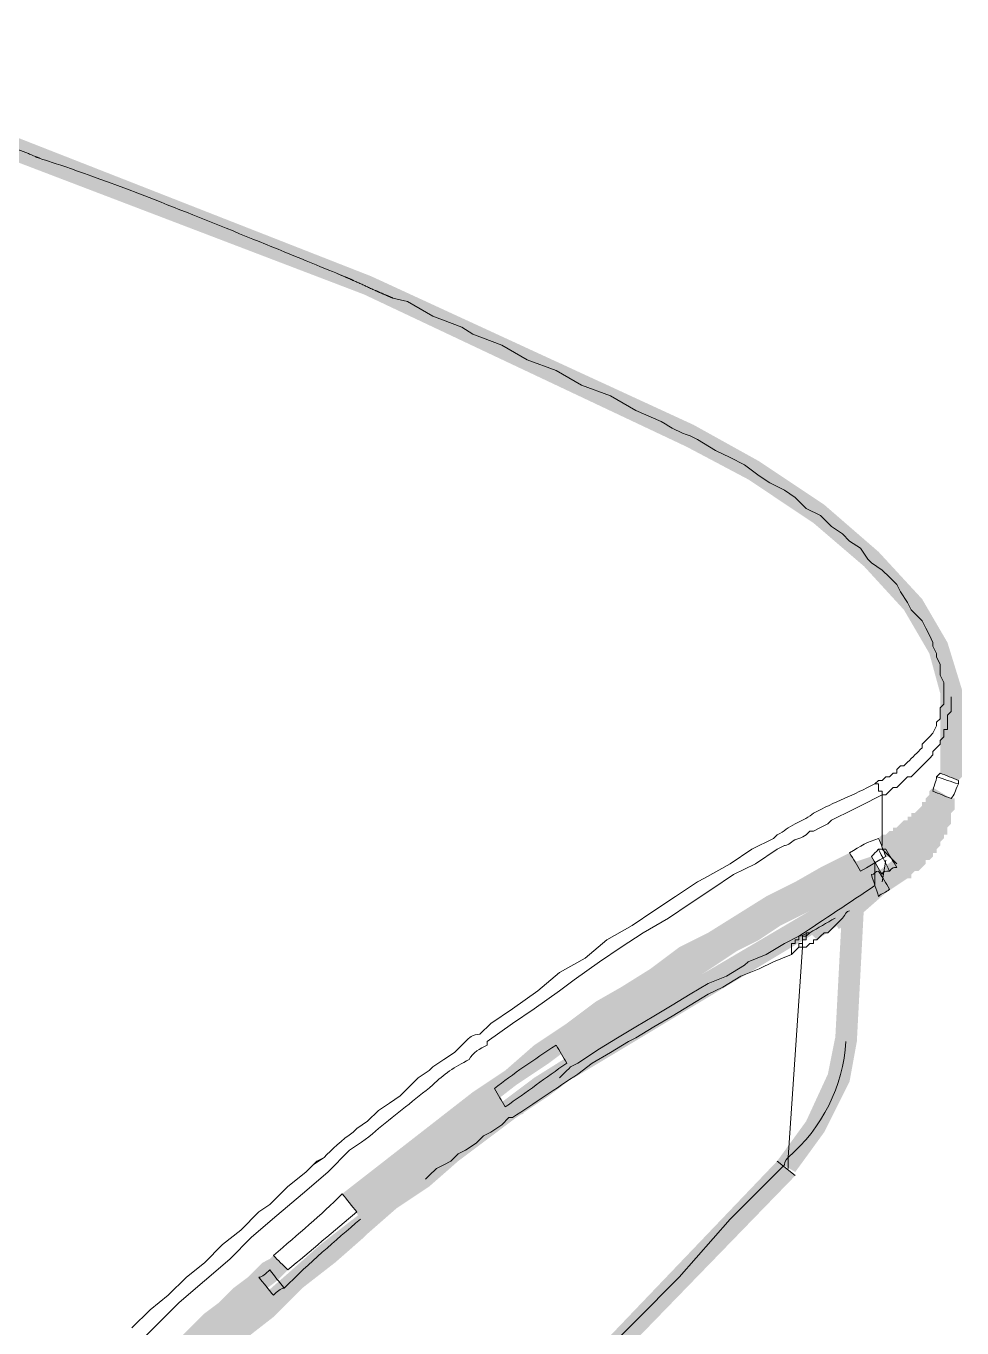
# Model space of a CAD drawing. Header units: millimetres. Extents: x -71336 to -35435, y -26189 to 22712.
# Drawn here: x -41032.09 to -41026.57, y -5450.41 to -5442.74 of the extents above; entities that cross this region are included whole.
import ezdxf
from ezdxf.enums import TextEntityAlignment as Align

# ---------------------------------------------------------------- set-up
doc = ezdxf.new("R2010")
doc.units = ezdxf.units.MM
doc.layers.add('SC - Equipment', color=7, linetype='Continuous', lineweight=13)
doc.styles.get("Standard").update_dxf_attribs({"font": 'arial.ttf', "height": 35})

# ---------------------------------------------------------------- blocks, each defined once
blk = doc.blocks.new('BARCO CLICKSHARE BUTTON WITH TEXT - SCHEMATIC')
at = {"layer": 'SC - Equipment', "lineweight": 0, "transparency": 33554687}
for points in [[(13.4496, -3.5652), (11.5496, -2.6686), (9.4788, -1.8787), (7.408, -1.1955), (7.4507, -1.0888), (9.5215, -1.7506), (11.5923, -2.5618), (13.4923, -3.4371)], [(14.9441, -5.0383), (14.9441, -5.0169), (14.88, -4.7821), (14.7306, -4.5259), (14.4957, -4.2697), (14.1969, -4.0136), (13.8126, -3.7574), (13.4497, -3.5652), (13.4923, -3.4371), (13.8766, -3.6506), (14.2609, -3.9068), (14.5811, -4.1843), (14.8373, -4.4619), (14.9868, -4.7181), (15.0722, -4.9956), (15.0722, -5.0383)], [(15.0721, -5.3372), (15.0721, -5.3585), (15.0721, -5.3585), (15.0721, -5.3799), (15.0721, -5.3799), (15.0721, -5.3799), (15.0721, -5.3799), (15.0721, -5.4012), (15.0721, -5.4012), (15.0721, -5.4226), (15.0721, -5.4226), (15.0721, -5.4226), (15.0721, -5.4226), (15.0721, -5.4439), (15.0721, -5.4439), (15.0721, -5.4653), (15.0721, -5.4653), (15.0721, -5.4866), (15.0721, -5.4866), (15.0721, -5.508), (15.0721, -5.508), (15.0508, -5.5293), (14.9441, -5.4866), (14.9441, -5.4653), (14.9441, -5.4653), (14.9441, -5.4439), (14.9441, -5.4226), (14.9441, -5.4226), (14.9441, -5.4012), (14.9441, -5.3799), (14.9441, -5.3799), (14.9441, -5.3799), (14.9441, -5.3585), (14.9441, -5.3372)], [(15.0081, -5.6361), (15.0081, -5.6574), (15.0081, -5.6574), (14.9868, -5.6788), (14.9868, -5.6788), (14.9868, -5.7001), (14.9868, -5.7001), (14.9654, -5.7001), (14.9654, -5.7215), (14.9654, -5.7215), (14.9654, -5.7215), (14.9441, -5.7428), (14.9441, -5.7428), (14.9227, -5.7642), (14.9227, -5.7642), (14.9227, -5.7855), (14.9227, -5.7855), (14.9014, -5.7855), (14.9014, -5.7855), (14.88, -5.8069), (14.88, -5.8069), (14.8587, -5.8282), (14.8587, -5.8282), (14.8587, -5.8282), (14.8587, -5.8282), (14.8373, -5.8495), (14.8373, -5.8495), (14.816, -5.8709), (14.816, -5.8709), (14.7946, -5.8709), (14.7946, -5.8709), (14.7946, -5.8922), (14.7946, -5.8922), (14.7733, -5.9136), (14.7733, -5.9136), (14.7519, -5.9136), (14.7519, -5.9136), (14.7306, -5.9349), (14.7306, -5.9349), (14.7092, -5.9349), (14.7092, -5.9349), (14.6665, -5.9563), (14.6665, -5.9563), (14.6452, -5.9776), (14.6452, -5.9776), (14.6238, -5.9776), (14.5811, -5.8709), (14.6025, -5.8495), (14.6238, -5.8495), (14.6452, -5.8282), (14.6665, -5.8282), (14.6665, -5.8069), (14.6879, -5.8069), (14.7092, -5.7855), (14.7306, -5.7642), (14.7519, -5.7642), (14.7519, -5.7428), (14.7733, -5.7428), (14.7733, -5.7215), (14.7946, -5.7215), (14.816, -5.7001), (14.816, -5.7001), (14.8373, -5.6788), (14.8373, -5.6574), (14.8587, -5.6574), (14.8587, -5.6361), (14.88, -5.6147), (14.88, -5.6147), (14.88, -5.5934), (14.9014, -5.572)], [(14.6238, -5.9136), (14.6452, -5.9136), (14.6665, -5.8922), (14.6665, -5.8922), (14.6879, -5.8709), (14.7092, -5.8709), (14.7306, -5.8495), (14.7306, -5.8282), (14.7519, -5.8282), (14.7733, -5.8069), (14.7733, -5.8069), (14.7946, -5.7855), (14.7946, -5.7642), (14.7946, -5.7642), (14.816, -5.7642), (14.816, -5.7428), (14.8373, -5.7215), (14.8373, -5.7215), (14.8587, -5.7001), (14.8587, -5.7001), (14.8587, -5.6788), (14.8587, -5.6788), (14.88, -5.6574), (14.88, -5.6361), (14.88, -5.6361), (14.88, -5.6147), (14.9014, -5.5934), (15.0081, -5.6361), (15.0081, -5.6574), (15.0081, -5.6574), (15.0081, -5.6788), (15.0081, -5.6788), (14.9867, -5.6788), (14.9867, -5.7001), (14.9867, -5.7001), (14.9867, -5.7001), (14.9867, -5.7215), (14.9867, -5.7215), (14.9654, -5.7428), (14.9654, -5.7428), (14.9654, -5.7428), (14.9654, -5.7428), (14.9654, -5.7642), (14.9654, -5.7642), (14.9441, -5.7855), (14.9441, -5.7855), (14.9441, -5.8069), (14.9441, -5.8069), (14.9227, -5.8282), (14.9227, -5.8282), (14.9227, -5.8282), (14.9227, -5.8282), (14.9014, -5.8495), (14.9014, -5.8495), (14.9014, -5.8495), (14.9014, -5.8495), (14.88, -5.8709), (14.88, -5.8709), (14.8587, -5.8922), (14.8587, -5.8922), (14.8587, -5.8922), (14.8587, -5.9136), (14.8373, -5.9136), (14.8373, -5.9136), (14.816, -5.9349), (14.816, -5.9349), (14.7946, -5.9563), (14.7946, -5.9563), (14.7946, -5.9563), (14.7946, -5.9563), (14.7733, -5.9776), (14.7733, -5.9776), (14.7519, -5.999), (14.7519, -5.999), (14.7306, -5.999), (14.7306, -5.999), (14.7092, -6.0203), (14.7092, -6.0203), (14.6879, -6.0417)], [(15.0295, -5.6361), (15.0295, -5.6361), (15.0295, -5.6361), (15.0295, -5.6574), (15.0295, -5.6574), (15.0295, -5.6788), (15.0295, -5.6788), (15.0295, -5.7001), (15.0295, -5.7001), (15.0295, -5.7001), (15.0295, -5.7001), (15.0081, -5.7215), (15.0081, -5.7215), (15.0081, -5.7428), (15.0081, -5.7428), (15.0081, -5.7642), (15.0081, -5.7642), (15.0081, -5.7855), (15.0081, -5.7855), (14.9868, -5.8069), (14.9868, -5.8069), (14.9868, -5.8282), (14.9868, -5.8282), (14.9868, -5.8282), (14.9868, -5.8495), (14.9654, -5.8495), (14.9654, -5.8495), (14.9654, -5.8709), (14.9654, -5.8709), (14.9441, -5.8922), (14.9441, -5.8922), (14.9441, -5.8922), (14.9441, -5.8922), (14.9441, -5.9136), (14.9441, -5.9136), (14.9227, -5.9349), (14.9227, -5.9349), (14.9227, -5.9349), (14.9227, -5.9563), (14.9014, -5.9563), (14.9014, -5.9563), (14.9014, -5.9776), (14.9014, -5.9776), (14.88, -5.999), (14.88, -5.999), (14.8587, -5.999), (14.8587, -6.0203), (14.8587, -6.0203), (14.8587, -6.0203), (14.8373, -6.0417), (14.8373, -6.0417), (14.816, -6.063), (14.816, -6.063), (14.7946, -6.063), (14.7946, -6.063), (14.7733, -6.0844), (14.7733, -6.0844), (14.7733, -6.1057), (14.7733, -6.1057), (14.7519, -6.1057), (14.6665, -5.999), (14.6879, -5.999), (14.7092, -5.9776), (14.7092, -5.9776), (14.7306, -5.9563), (14.7519, -5.9563), (14.7519, -5.9349), (14.7733, -5.9136), (14.7733, -5.9136), (14.7946, -5.8922), (14.816, -5.8922), (14.816, -5.8709), (14.816, -5.8495), (14.8373, -5.8495), (14.8373, -5.8282), (14.9014, -5.8709), (14.8373, -5.8282), (14.8373, -5.8282), (14.9014, -5.8495), (14.8373, -5.8282), (14.8587, -5.8069), (14.8587, -5.8069), (14.8587, -5.7855), (14.88, -5.7642), (14.88, -5.7642), (14.88, -5.7428), (14.88, -5.7215), (14.88, -5.7215), (14.9014, -5.7001), (14.9014, -5.6788), (14.9014, -5.6788), (14.9014, -5.6574), (14.9014, -5.6361), (14.9014, -5.6147), (14.9654, -5.6361), (14.9014, -5.6361), (14.9014, -5.6147)], [(11.4215, -7.9631), (11.6137, -7.8136), (11.8058, -7.6642), (11.9979, -7.5147), (12.1901, -7.3653), (12.1901, -7.3653), (12.3822, -7.2372), (12.553, -7.0878), (12.7451, -6.9597), (12.9159, -6.8316), (13.0654, -6.7462), (13.2362, -6.6395), (13.4069, -6.5114), (13.5777, -6.426), (13.7485, -6.3192), (13.9193, -6.2125), (14.0901, -6.1271), (14.2395, -6.0417), (14.4103, -5.9563), (14.4744, -6.063), (14.3036, -6.1484), (14.1328, -6.2338), (13.9834, -6.3192), (13.9407, -6.2765), (13.9834, -6.3192), (13.8126, -6.426), (13.6418, -6.5327), (13.6204, -6.4687), (13.6418, -6.5327), (13.471, -6.6395), (13.4496, -6.5754), (13.471, -6.6395), (13.3002, -6.7462), (13.1294, -6.8529), (13.0867, -6.8102), (13.1294, -6.8529), (13.0013, -6.9383), (12.9586, -6.8956), (13.0013, -6.9383), (12.8092, -7.0664), (12.7878, -7.0237), (12.8092, -7.0664), (12.6384, -7.1945), (12.5957, -7.1518), (12.6384, -7.1945), (12.4463, -7.3226), (12.4036, -7.2799), (12.4463, -7.3226), (12.2541, -7.4721), (12.0833, -7.6215), (12.0406, -7.5574), (12.0833, -7.6215), (11.8912, -7.7496), (11.8485, -7.7069), (11.8912, -7.7496), (11.699, -7.9204), (11.6563, -7.8563), (11.699, -7.9204), (11.5069, -8.0698)], [(14.6025, -6.0844), (14.4744, -6.1484), (14.3463, -6.2125), (14.2182, -6.2765), (14.2182, -6.2765), (14.1328, -6.3192), (14.1328, -6.3192), (14.0047, -6.3833), (13.9834, -6.3406), (14.0047, -6.3833), (13.8766, -6.4687), (13.8553, -6.4046), (13.8766, -6.4687), (13.7485, -6.5327), (13.6204, -6.6181), (13.4923, -6.7035), (13.4496, -6.6395), (13.4923, -6.7035), (13.3429, -6.7889), (13.3215, -6.7248), (13.3429, -6.7889), (13.2148, -6.8743), (13.1935, -6.8102), (13.2148, -6.8743), (13.0867, -6.9597), (13.044, -6.917), (13.0867, -6.9597), (12.9373, -7.0451), (12.9159, -7.0024), (12.9373, -7.0451), (12.8092, -7.1518), (12.7451, -7.1945), (12.6811, -7.0878), (12.7238, -7.0451), (12.8732, -6.9383), (13.0013, -6.8529), (13.0013, -6.8529), (13.1508, -6.7675), (13.2789, -6.6821), (13.4283, -6.5968), (13.5564, -6.5114), (13.6845, -6.426), (13.8126, -6.3619), (13.8126, -6.3619), (13.9407, -6.2765), (14.0688, -6.2125), (14.1541, -6.1698), (14.1541, -6.1698), (14.2822, -6.0844), (14.4103, -6.0203), (14.5384, -5.9776)], [(14.2822, -6.2979), (14.3676, -6.2338), (14.5384, -6.1057), (14.6665, -5.999), (14.7519, -6.1057), (14.6238, -6.1911), (14.453, -6.3406), (14.3463, -6.4046)], [(13.9834, -7.7709), (14.1542, -7.5361), (14.2822, -7.2586), (14.3249, -7.0451), (14.453, -7.0664), (14.4103, -7.3013), (14.2609, -7.6001), (14.0901, -7.835)], [(12.8092, -7.2586), (12.6384, -7.3867), (12.4463, -7.5147), (12.4249, -7.4721), (12.4463, -7.5147), (12.2755, -7.6428), (12.2541, -7.6001), (12.2755, -7.6428), (12.1047, -7.7709), (11.9339, -7.9204), (11.8912, -7.8563), (11.9339, -7.9204), (11.7418, -8.0485), (11.571, -8.1979), (11.5496, -8.2193), (11.3788, -8.3687), (11.1867, -8.5181), (11.144, -8.4754), (11.1867, -8.5181), (11.0159, -8.6889), (10.9732, -8.6249), (11.0159, -8.6889), (10.8238, -8.8384), (10.7811, -8.7957), (10.8238, -8.8384), (10.6316, -9.0092), (10.4608, -9.1799), (10.4608, -9.1799), (10.3114, -9.308), (10.226, -9.2226), (10.3541, -9.0946), (10.5462, -8.9238), (10.7384, -8.753), (10.9305, -8.5822), (10.9305, -8.5822), (11.1013, -8.4327), (11.2934, -8.262), (11.4856, -8.1125), (11.4856, -8.1125), (11.6777, -7.9631), (11.8485, -7.8136), (12.0193, -7.6642), (12.2114, -7.5361), (12.2114, -7.5361), (12.3822, -7.408), (12.553, -7.2799), (12.7238, -7.1732)], [(12.3609, -7.4721), (12.3182, -7.4934), (12.2328, -7.5574), (12.1474, -7.6215), (12.1047, -7.6642), (12.0193, -7.7282), (11.9552, -7.7923), (11.8698, -7.8563), (11.7844, -7.9204), (11.6991, -7.9844), (11.6137, -8.0485), (11.5283, -8.1125), (11.4642, -8.0058), (11.5283, -7.9417), (11.6137, -7.8777), (11.6991, -7.8136), (11.7844, -7.7496), (11.8698, -7.6855), (11.9552, -7.6215), (12.0406, -7.5574), (12.0833, -7.5147), (12.1687, -7.4507), (12.2541, -7.3867), (12.2968, -7.3653)], [(12.4676, -7.4721), (12.4676, -7.4721), (12.4676, -7.4721), (12.4676, -7.4721), (12.4676, -7.4721), (12.4676, -7.4721), (12.4676, -7.4721), (12.4676, -7.4721), (12.4676, -7.4721), (12.4676, -7.4721), (12.4889, -7.4721), (12.4889, -7.4721), (12.4889, -7.4721), (12.4889, -7.4721), (12.4889, -7.4721), (12.4889, -7.4721), (12.4889, -7.4721), (12.4889, -7.4721), (12.4889, -7.4934), (12.3609, -7.5147), (12.3609, -7.5147), (12.3609, -7.5147), (12.3609, -7.5147), (12.3609, -7.5147), (12.3609, -7.5147), (12.3609, -7.5147), (12.3609, -7.5147), (12.3609, -7.5147), (12.3609, -7.5147), (12.3609, -7.5147), (12.3609, -7.5147), (12.3609, -7.5147), (12.3609, -7.5147), (12.3609, -7.5147), (12.3609, -7.5147), (12.3609, -7.5147)], [(7.0023, -13.8126), (8.4327, -12.8306), (10.5249, -11.1013), (12.5743, -9.244), (13.9834, -7.7709), (14.0901, -7.8563), (12.6597, -9.3294), (10.5889, -11.2081), (8.4967, -12.9373), (7.0664, -13.9194)], [(10.1193, -9.1373), (10.1619, -9.0946), (10.2473, -9.0305), (10.3327, -8.9451), (10.3754, -8.9024), (10.4395, -8.8384), (10.5249, -8.753), (10.6103, -8.6676), (10.6957, -8.6035), (10.7811, -8.5181), (10.8665, -8.4541), (10.9519, -8.3687), (11.0372, -8.4754), (10.9519, -8.5395), (10.8665, -8.6249), (10.7811, -8.6889), (10.6957, -8.7743), (10.6103, -8.8384), (10.5462, -8.9238), (10.4608, -9.0092), (10.4181, -9.0305), (10.3327, -9.1159), (10.2473, -9.2013), (10.2046, -9.244)], [(10.9945, -8.5822), (10.9518, -8.6249), (10.8665, -8.6889), (10.8024, -8.753), (10.7597, -8.7957), (10.6743, -8.8597), (10.6103, -8.9238), (10.5249, -8.9878), (10.4608, -9.0519), (10.3754, -9.1372), (10.3114, -9.2013), (10.2473, -9.2653), (10.1406, -9.1799), (10.226, -9.1159), (10.29, -9.0305), (10.3754, -8.9665), (10.4395, -8.9024), (10.5249, -8.8384), (10.5889, -8.753), (10.6743, -8.6889), (10.717, -8.6462), (10.7811, -8.5822), (10.8665, -8.5181), (10.9092, -8.4968)]]:
    blk.add_hatch(color=7, dxfattribs=at).paths.add_polyline_path(points)
at = {"layer": 'SC - Equipment', "color": 7, "lineweight": 0, "transparency": 33554687}
for points in [[(11.7204, -2.6899), (11.8058, -2.7113), (11.9552, -2.7967), (12.126, -2.8607), (12.1901, -2.9034), (12.3609, -2.9675), (12.5103, -3.0529), (12.6811, -3.1169), (12.8305, -3.2023), (13.0013, -3.2664), (13.1508, -3.3517), (13.3002, -3.4158)], [(13.471, -3.5012), (13.471, -3.5012)], [(13.471, -3.5012), (13.471, -3.5012)], [(13.471, -3.5012), (13.471, -3.5012)], [(15.0081, -5.0383), (15.0081, -5.0596), (15.0081, -5.081), (15.0081, -5.1023), (15.0081, -5.1237), (14.9868, -5.145), (14.9868, -5.1664), (14.9868, -5.1877), (14.9868, -5.2091), (14.9868, -5.2304), (14.9654, -5.2304), (14.9654, -5.2518), (14.9654, -5.2731), (14.9441, -5.2945)], [(14.9441, -5.2945), (14.9441, -5.3158), (14.9227, -5.3372), (14.9014, -5.3585), (14.9014, -5.3799), (14.88, -5.4012), (14.8587, -5.4226), (14.8373, -5.4439), (14.816, -5.4653), (14.7946, -5.4866)], [(14.1755, -5.8282), (14.1969, -5.8282), (14.2396, -5.8069), (14.2822, -5.7855), (14.3036, -5.7642), (14.3463, -5.7428), (14.389, -5.7215), (14.4317, -5.7001), (14.4744, -5.6788), (14.5171, -5.6574), (14.5598, -5.6361), (14.6025, -5.6147)], [(14.6025, -5.9136), (14.6025, -5.6147)], [(13.962, -5.8709), (13.8339, -5.9349), (13.7058, -6.0203), (13.5564, -6.1057), (13.5137, -6.1271), (13.3856, -6.2125), (13.2575, -6.2979), (13.1294, -6.3833), (12.98, -6.4687), (12.8519, -6.5754), (12.7024, -6.6608), (12.5743, -6.7675), (12.4249, -6.8743), (12.2968, -6.9597), (12.2328, -7.0237)], [(12.2755, -7.0878), (12.2755, -7.0664), (12.4249, -6.9597), (12.553, -6.8743), (12.7024, -6.7675), (12.7878, -6.7035), (12.9373, -6.5968), (13.0654, -6.5114), (13.1935, -6.426), (13.3429, -6.3406), (13.471, -6.2552), (13.5991, -6.1698), (13.7272, -6.0844), (13.8553, -6.0203), (13.9834, -5.9349)], [(14.6238, -5.999), (14.6025, -6.1271)], [(12.8092, -7.2586), (12.8946, -7.1945), (13.0013, -7.1305), (13.1081, -7.0664), (13.1508, -7.0451), (13.2575, -6.981), (13.3643, -6.917), (13.471, -6.8529), (13.5777, -6.7889), (13.6631, -6.7462), (13.7699, -6.6821), (13.8766, -6.6394), (13.962, -6.5968), (14.0688, -6.5541)], [(12.1047, -7.1091), (12.0833, -7.1305), (12.0193, -7.1732), (11.9552, -7.2159), (11.9339, -7.2372), (11.8698, -7.2799), (11.8058, -7.344), (11.7631, -7.3867), (11.6991, -7.4294), (11.635, -7.4721), (11.571, -7.5361), (11.5069, -7.5788)], [(11.9125, -7.8777), (11.9339, -7.8563), (11.9766, -7.8136), (12.0193, -7.7923), (12.062, -7.7709), (12.1047, -7.7282), (12.1474, -7.7069), (12.2114, -7.6642), (12.2541, -7.6215), (12.2968, -7.6001), (12.3609, -7.5574), (12.4036, -7.5147)], [(10.0552, -8.9878), (10.1192, -8.9238), (10.2687, -8.7957), (10.3968, -8.6676), (10.4608, -8.6035), (10.6103, -8.4754), (10.7597, -8.3473), (10.8878, -8.2193), (11.0372, -8.0912), (11.1867, -7.9631), (11.3361, -7.835), (11.4642, -7.7069)], [(14.0261, -7.7923), (13.7058, -8.1125), (13.4069, -8.4541), (13.1508, -8.7103), (12.8092, -9.0519), (12.4463, -9.3934), (12.2755, -9.5642), (11.8912, -9.9272), (11.4642, -10.3114), (11.4002, -10.3541), (10.9305, -10.7811), (10.5462, -11.1227), (10.1406, -11.4643), (9.6709, -11.8699), (9.5855, -11.9339), (9.1799, -12.2755), (8.817, -12.553), (8.5608, -12.7452), (8.2406, -12.98), (7.9417, -13.2149), (7.899, -13.2362), (7.6214, -13.4283), (7.3439, -13.6205), (7.0877, -13.7699)], [(11.2507, -7.7923), (11.208, -7.835), (11.1013, -7.9204), (10.9945, -8.0271), (10.9305, -8.0698), (10.8238, -8.1766), (10.717, -8.262), (10.6103, -8.3687), (10.5035, -8.4541), (10.3968, -8.5608), (10.29, -8.6462), (10.1833, -8.753)], [(14.0474, -7.8136), (14.0474, -7.7923), (14.0474, -7.7709), (14.0474, -7.7496)]]:
    blk.add_lwpolyline(points, dxfattribs=at)
for points in [[(13.471, -3.5012), (13.5137, -3.5225), (13.6204, -3.5866), (13.7058, -3.6293), (13.7912, -3.672), (13.8766, -3.736), (13.9407, -3.7787), (14.0261, -3.8214), (14.0901, -3.8641), (14.1542, -3.9282), (14.2395, -3.9709), (14.3036, -4.0349), (14.3676, -4.0776), (14.4103, -4.1203), (14.4744, -4.163), (14.5171, -4.227), (14.5384, -4.2484), (14.6025, -4.2911), (14.6452, -4.3338), (14.6879, -4.3765), (14.7092, -4.4192), (14.7519, -4.4832), (14.7733, -4.5259), (14.816, -4.5686), (14.8373, -4.59), (14.8587, -4.6327), (14.88, -4.6754), (14.9014, -4.7181), (14.9014, -4.7394), (14.9227, -4.7821), (14.9227, -4.8035), (14.9441, -4.8462), (14.9441, -4.8889), (14.9441, -4.9102), (14.9654, -4.9529), (14.9654, -4.9743), (14.9654, -5.0169), (14.9654, -5.0383), (14.9654, -5.081), (14.9441, -5.1023), (14.9441, -5.1237), (14.9441, -5.1664), (14.9227, -5.1877), (14.9227, -5.2091), (14.9014, -5.2518), (14.88, -5.2731), (14.8587, -5.2945), (14.8373, -5.3158), (14.8373, -5.3372, -0.000019), (14.7946, -5.3799, 0.00001), (14.7519, -5.4226), (14.7306, -5.4439), (14.7092, -5.4439), (14.6879, -5.4653), (14.6879, -5.4866), (14.6665, -5.4866), (14.6452, -5.508), (14.6238, -5.508), (14.6025, -5.5293), (14.5811, -5.5293), (14.5598, -5.5507), (14.5811, -5.5507), (14.5811, -5.572), (14.5811, -5.5934), (14.6025, -5.5934), (14.6025, -5.6147), (14.6238, -5.6147), (14.6452, -5.5934), (14.6665, -5.572), (14.6879, -5.572), (14.7092, -5.5507), (14.7306, -5.5293), (14.7519, -5.508), (14.7733, -5.508), (14.7946, -5.4866)], [(12.7238, -7.2586, -0.000015), (12.7665, -7.2159), (12.8092, -7.1945), (12.9373, -7.1091), (13.044, -7.0451), (13.1508, -6.981), (13.2575, -6.917), (13.3642, -6.8529), (13.471, -6.7889), (13.5777, -6.7248), (13.6845, -6.6821), (13.7912, -6.6181), (13.8126, -6.5968), (13.9193, -6.5541), (14.0261, -6.49), (14.1115, -6.4473), (14.1115, -6.4687), (14.0901, -6.4687), (14.0901, -6.49), (14.0688, -6.49), (14.0688, -6.5114), (14.0688, -6.5327), (14.0688, -6.5541, -0.000019), (14.1115, -6.5114), (14.1115, -6.49), (14.1328, -6.49), (14.1328, -6.4687), (14.1328, -6.4473), (14.1542, -6.4473), (14.1542, -6.426), (14.1755, -6.426), (14.1542, -6.4473), (14.1542, -6.4687), (14.1328, -6.4687), (14.1328, -6.49), (14.1328, -6.5114)], [(14.389, -7.0664, -0.201941), (14.0474, -7.7496), (14.1328, -6.5114), (14.1541, -6.5114), (14.1755, -6.49), (14.1968, -6.49), (14.1968, -6.4687), (14.2182, -6.4687), (14.2395, -6.4473), (14.2609, -6.426), (14.2822, -6.426), (14.3036, -6.4046), (14.3249, -6.3833), (14.3463, -6.3619)]]:
    blk.add_lwpolyline(points, format="xyb", dxfattribs=at)
for points in [[(13.962, -5.8709), (13.9834, -5.8495)], [(14.1755, -5.8282), (14.1542, -5.8495)], [(14.0261, -5.9136), (13.9834, -5.9349)], [(14.6025, -5.9349), (14.6025, -5.9349), (14.6879, -6.0203), (14.6879, -6.0203)], [(12.1047, -7.1091), (12.1474, -7.0664)], [(12.7024, -7.2799), (12.7238, -7.2586)], [(11.4856, -7.6001), (11.5069, -7.5788)], [(12.4249, -7.5147), (12.4036, -7.5147)], [(11.2721, -7.7709), (11.2507, -7.7923), (11.3148, -7.7496)], [(13.9834, -7.7709), (13.9834, -7.7709), (14.0901, -7.8563), (14.0901, -7.8563)]]:
    blk.add_lwpolyline(points, close=True, dxfattribs=at)
blk.add_arc((30567.5087, -38202.037), 48912.9641, 128.65960882, 128.6600892, dxfattribs=at)
blk.add_rational_spline([(11.7204, -2.6899), (11.6137, -2.6472), (11.4856, -2.5832), (11.3788, -2.5405), (10.8183, -2.2978), (10.2487, -2.0771), (9.6709, -1.8787), (9.5642, -1.836), (9.4574, -1.7933), (9.3507, -1.7506), (8.7631, -1.5559), (8.1724, -1.3708), (7.5787, -1.1955), (7.5361, -1.1742), (7.472, -1.1528), (7.4293, -1.1528), (7.3653, -1.1315), (7.3012, -1.1101), (7.2585, -1.0888)], [1, 1, 1, 1, 0.999495263259, 0.999495263259, 1, 1, 1, 1, 0.999909713448, 0.999909713448, 1, 1, 1, 1, 1, 1, 1], degree=3, knots=[0, 0, 0, 0, 1, 1, 1, 1.077831, 1.077831, 1.077831, 2.077831, 2.077831, 2.077831, 2.110747, 2.110747, 2.110747, 3.110747, 3.110747, 3.110747, 4.110747, 4.110747, 4.110747, 4.110747], dxfattribs=at)
for points in [[(13.471, -3.5012), (13.4069, -3.4798), (13.3642, -3.4585), (13.3002, -3.4158)], [(14.1115, -6.5114), (14.1115, -6.5114), (14.1115, -6.5114), (14.1328, -6.5114)], [(12.2328, -7.0237), (12.1901, -7.0237), (12.1687, -7.0451), (12.1474, -7.0664)], [(12.8092, -7.2586), (12.6811, -7.344), (12.553, -7.4294), (12.4249, -7.5147)], [(11.635, -7.5788), (11.5923, -7.6215), (11.5283, -7.6642), (11.4642, -7.7069)], [(11.4856, -7.6001), (11.4215, -7.6428), (11.3575, -7.7069), (11.3148, -7.7496)], [(14.0261, -7.7923), (14.0261, -7.7709), (14.0474, -7.7496), (14.0474, -7.7496)], [(11.5283, -8.1125), (11.3788, -8.2406), (11.2294, -8.3687), (11.0799, -8.5181)]]:
    blk.add_open_spline(points, degree=3, dxfattribs=at)
for points, knots in [([(14.9227, -5.508), (14.9654, -5.5222), (15.0081, -5.5364), (15.0508, -5.5507), (15.0294, -5.5934), (15.0294, -5.6147), (15.0081, -5.6361), (14.9725, -5.6218), (14.9369, -5.6076), (14.9014, -5.5934), (14.9014, -5.572), (14.9227, -5.5293), (14.9227, -5.508)], [0, 0, 0, 0, 1, 1, 1, 2, 2, 2, 3, 3, 3, 4, 4, 4, 4]), ([(14.9441, -5.4866), (14.9796, -5.5009), (15.0152, -5.5151), (15.0508, -5.5293), (15.0508, -5.5293), (15.0508, -5.5507), (15.0508, -5.5507), (15.0081, -5.5364), (14.9654, -5.5222), (14.9227, -5.508), (14.9227, -5.508), (14.9227, -5.508), (14.9441, -5.4866)], [0, 0, 0, 0, 1, 1, 1, 2, 2, 2, 3, 3, 3, 4, 4, 4, 4]), ([(14.5598, -5.5507), (14.4317, -5.6147), (14.3249, -5.6574), (14.1969, -5.7215), (14.1755, -5.7428), (14.1328, -5.7642), (14.0901, -5.7855), (14.0474, -5.8069), (14.0261, -5.8282), (13.9834, -5.8495)], [0, 0, 0, 0, 1, 1, 1, 2, 2, 2, 3, 3, 3, 3]), ([(14.1542, -5.8495), (14.1328, -5.8709), (14.0901, -5.8709), (14.0688, -5.8922), (14.0474, -5.9136), (14.0261, -5.9136), (14.0261, -5.9136)], [0, 0, 0, 0, 1, 1, 1, 2, 2, 2, 2]), ([(14.4744, -6.063), (14.453, -6.0275), (14.4317, -5.9919), (14.4103, -5.9563), (14.4744, -5.9136), (14.5171, -5.8922), (14.5811, -5.8709), (14.5954, -5.9065), (14.6096, -5.9421), (14.6238, -5.9776), (14.5811, -5.999), (14.5171, -6.0417), (14.4744, -6.063)], [0, 0, 0, 0, 1, 1, 1, 2, 2, 2, 3, 3, 3, 4, 4, 4, 4]), ([(14.5811, -5.9349), (14.6025, -5.9776), (14.6238, -6.0203), (14.6452, -6.063), (14.6238, -6.063), (14.6025, -6.063), (14.6025, -6.0844), (14.5811, -6.0488), (14.5598, -6.0132), (14.5384, -5.9776), (14.5598, -5.9563), (14.5598, -5.9563), (14.5811, -5.9349)], [0, 0, 0, 0, 1, 1, 1, 2, 2, 2, 3, 3, 3, 4, 4, 4, 4]), ([(14.6238, -5.9349), (14.6452, -5.9705), (14.6665, -6.0061), (14.6879, -6.0417), (14.6665, -6.0417), (14.6665, -6.0417), (14.6452, -6.063), (14.6238, -6.0203), (14.6025, -5.9776), (14.5811, -5.9349), (14.6025, -5.9349), (14.6025, -5.9349), (14.6238, -5.9349)], [0, 0, 0, 0, 1, 1, 1, 2, 2, 2, 3, 3, 3, 4, 4, 4, 4]), ([(14.5598, -6.0203), (14.5598, -6.063), (14.5598, -6.1057), (14.5598, -6.1484), (14.4103, -6.2481), (14.2609, -6.3477), (14.1115, -6.4473), (14.1328, -6.4473), (14.1542, -6.426), (14.1755, -6.426), (14.2253, -6.3975), (14.2751, -6.369), (14.3249, -6.3406)], [0, 0, 0, 0, 1, 1, 1, 2, 2, 2, 3, 3, 3, 4, 4, 4, 4]), ([(14.5811, -6.063), (14.6025, -6.0986), (14.6238, -6.1342), (14.6452, -6.1698), (14.6238, -6.1911), (14.6025, -6.1911), (14.5811, -6.2125), (14.5669, -6.1698), (14.5527, -6.1271), (14.5384, -6.0844), (14.5598, -6.0844), (14.5598, -6.063), (14.5811, -6.063)], [0, 0, 0, 0, 1, 1, 1, 2, 2, 2, 3, 3, 3, 4, 4, 4, 4]), ([(14.3463, -6.3619), (14.3463, -6.3619), (14.3676, -6.3406), (14.3676, -6.3406), (14.389, -6.3192), (14.389, -6.2979), (14.4103, -6.2979)], [0, 0, 0, 0, 1, 1, 1, 2, 2, 2, 2]), ([(12.2755, -7.0878), (12.2328, -7.1091), (12.1901, -7.1305), (12.1687, -7.1732), (12.0833, -7.2159), (12.0193, -7.2586), (11.9552, -7.3226)], [0, 0, 0, 0, 1, 1, 1, 2, 2, 2, 2]), ([(12.3822, -7.4507), (12.3609, -7.4151), (12.3395, -7.3795), (12.3182, -7.344), (12.4249, -7.2586), (12.553, -7.1732), (12.6811, -7.0878), (12.7024, -7.1234), (12.7238, -7.1589), (12.7451, -7.1945), (12.617, -7.2799), (12.5103, -7.3653), (12.3822, -7.4507)], [0, 0, 0, 0, 1, 1, 1, 2, 2, 2, 3, 3, 3, 4, 4, 4, 4]), ([(11.1013, -8.4114), (11.0728, -8.3829), (11.0444, -8.3545), (11.0159, -8.326), (11.1653, -8.1979), (11.2934, -8.0912), (11.4215, -7.9631), (11.45, -7.9987), (11.4785, -8.0342), (11.5069, -8.0698), (11.3788, -8.1766), (11.2294, -8.3047), (11.1013, -8.4114)], [0, 0, 0, 0, 1, 1, 1, 2, 2, 2, 3, 3, 3, 4, 4, 4, 4]), ([(11.0159, -8.5608), (10.9874, -8.5253), (10.959, -8.4897), (10.9305, -8.4541), (10.9518, -8.4541), (10.9732, -8.4327), (10.9945, -8.4114), (11.023, -8.447), (11.0515, -8.4826), (11.0799, -8.5181), (11.0586, -8.5181), (11.0372, -8.5395), (11.0159, -8.5608)], [0, 0, 0, 0, 1, 1, 1, 2, 2, 2, 3, 3, 3, 4, 4, 4, 4])]:
    blk.add_open_spline(points, degree=3, knots=knots, dxfattribs=at)
for points in [[(14.9441, -5.3372), (14.9441, -5.0383), (15.0721, -5.3372), (15.0721, -5.0383)], [(14.6238, -5.9349), (14.6238, -5.9136), (14.6879, -6.0417)], [(14.7519, -6.1057), (14.6452, -6.1698), (14.6665, -5.999), (14.5811, -6.063)], [(14.6025, -6.1911), (12.7878, -7.2799), (14.5384, -6.0844), (12.7238, -7.1518)], [(14.6452, -6.1698), (14.2182, -6.4687), (14.5811, -6.063), (14.1328, -6.3833)], [(14.4957, -6.2552), (14.453, -7.0664), (14.3676, -6.2552), (14.3249, -7.0664)], [(12.3822, -7.4507), (12.3609, -7.4721), (12.3182, -7.344), (12.2968, -7.3653)], [(10.9518, -8.39), (11.0159, -8.326), (11.0372, -8.4754), (11.1013, -8.4114)], [(10.9518, -8.3687), (10.9945, -8.3473), (11.0372, -8.4754), (11.0799, -8.4327)], [(10.9945, -8.3473), (11.0159, -8.326), (11.0799, -8.4327), (11.1013, -8.4114)], [(11.0159, -8.5608), (10.9945, -8.5822), (10.9305, -8.4541), (10.9091, -8.4968)], [(11.0159, -8.5608), (10.9945, -8.5822), (10.9305, -8.4541), (10.9091, -8.4754)], [(10.9945, -8.5822), (10.9945, -8.5822), (10.9091, -8.4754), (10.9091, -8.4968)]]:
    blk.add_solid(points, dxfattribs=at)
at = {"ltscale": 5}
for tag, p in [('MAKE', (0, 10.9753)), ('MODEL', (0, 5.9753))]:
    blk.add_attdef(tag, text='', height=2.5, dxfattribs=at).set_placement(p, align=Align.MIDDLE_CENTER)
at = {"ltscale": 5, "flags": 1}
for tag, p in [('ROOM_TYPE', (45, -5)), ('LOCATION', (45, -10)), ('RACK_EQUIPMENT_(Y/N)', (45, -15)), ('IP_(Y/N)', (45, -30)), ('POE(WATT)', (45, -35)), ('AMP(@240V)', (45, -40)), ('WATT', (45, -45)), ('BTU/H', (45, -50)), ('WEIGHT(KG)', (45, -55)), ('TRANSFORMER_TAPS', (45, -60))]:
    blk.add_attdef(tag, p, '', height=2.5, dxfattribs=at)
for tag, p in [('DESCRIPTION', (56.9608, -23.892)), ('BRACKET', (53.1547, -63.4953))]:
    blk.add_attdef(tag, text='', height=2.5, dxfattribs=at).set_placement(p, align=Align.MIDDLE_CENTER)

msp = doc.modelspace()

# ---------------------------------------------------------------- block references
at = {"ltscale": 5}
msp.add_blockref('BARCO CLICKSHARE BUTTON WITH TEXT - SCHEMATIC', (-41041.6451, -5441.6538), dxfattribs=at)

doc.saveas('drawing.dxf')
